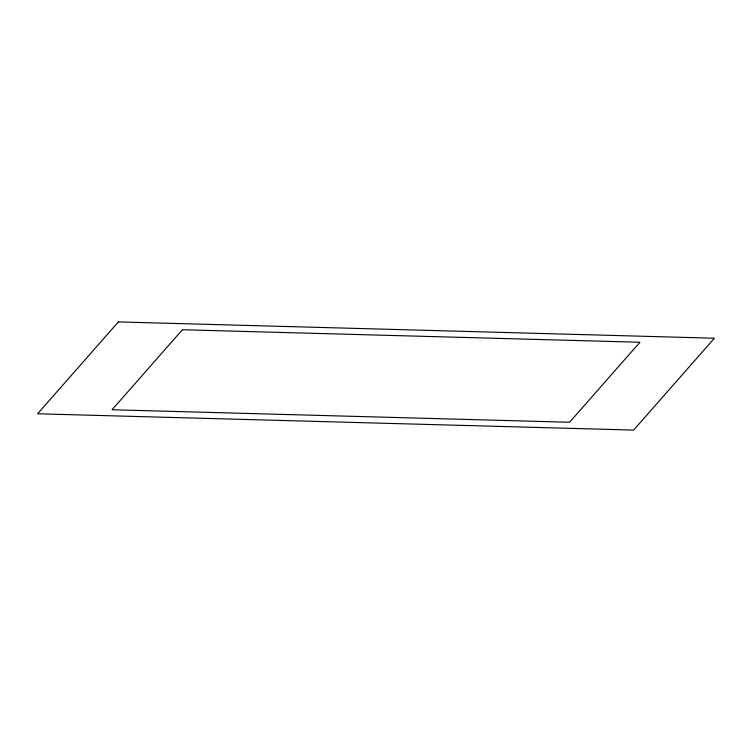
<?xml version="1.0" encoding="UTF-8"?>
<svg xmlns="http://www.w3.org/2000/svg" width="752" height="752" viewBox="0 0 752 752"><rect width="100%" height="100%" fill="white"/><g stroke="black" fill="none" stroke-linecap="round" stroke-linejoin="round"><path stroke-width="1.13" d="M118.355 321.912L37.6 413.788L633.645 430.088L714.4 338.212L118.355 321.912M182.407 329.743L112.076 409.746L569.593 422.257L639.924 342.254L182.407 329.743"/></g></svg>
